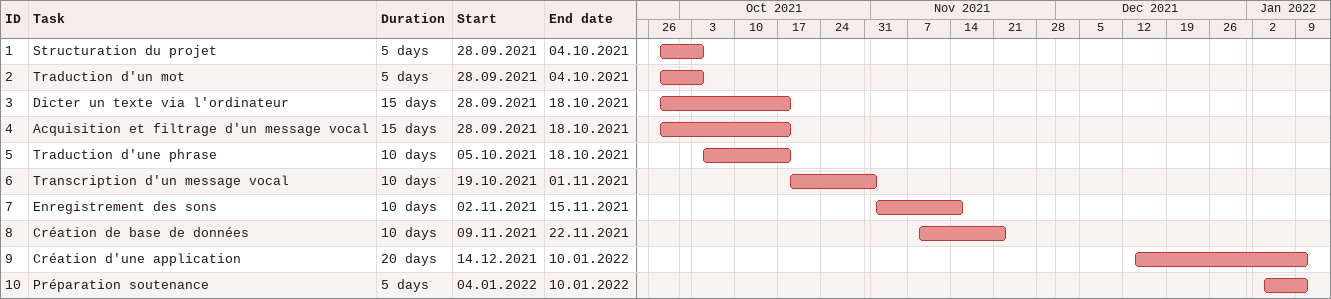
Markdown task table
| ID | Task | Duration | Start | Finish |
|---|---|---|---|---|
| 1 | Structuration du projet | 5d | 2021-09-28 | 2021-10-04 |
| 2 | Traduction d'un mot | 5d | 2021-09-28 | 2021-10-04 |
| 3 | Dicter un texte via l'ordinateur | 15d | 2021-09-28 | 2021-10-18 |
| 4 | Acquisition et filtrage d'un message vocal | 15d | 2021-09-28 | 2021-10-18 |
| 5 | Traduction d'une phrase | 10d | 2021-10-05 | 2021-10-18 |
| 6 | Transcription d'un message vocal | 10d | 2021-10-19 | 2021-11-01 |
| 7 | Enregistrement des sons | 10d | 2021-11-02 | 2021-11-15 |
| 8 | Création de base de données | 10d | 2021-11-09 | 2021-11-22 |
| 9 | Création d'une application | 20d | 2021-12-14 | 2022-01-10 |
| 10 | Préparation soutenance | 5d | 2022-01-04 | 2022-01-10 |
